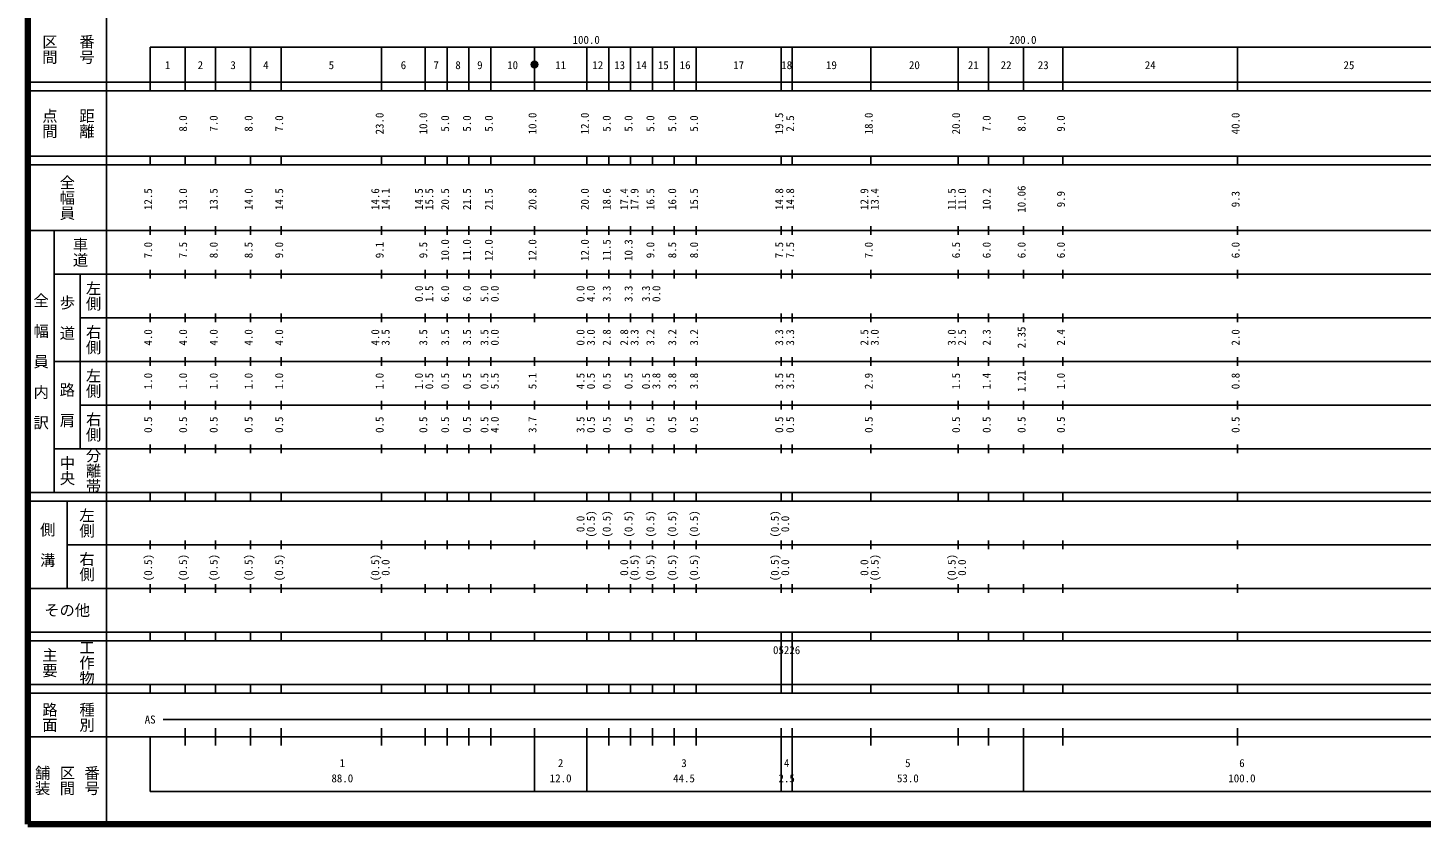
# Model space of a CAD drawing. Units: millimetres on the paper, enlarged 1000 times. Extents: x 40000 to 680000, y 20000 to 380000.
# Drawn here: x 40000 to 359034, y 20000 to 202409 of the extents above; entities that cross this region are included whole.
import ezdxf
from ezdxf.enums import TextEntityAlignment as Align

# ---------------------------------------------------------------- set-up
doc = ezdxf.new("R2010")
doc.units = ezdxf.units.MM
doc.header["$LTSCALE"] = 1000
doc.layers.add('M-TTL', color=2, linetype='Continuous', lineweight=140)
doc.layers.add('M-TTL-BAND', color=7, linetype='Continuous', lineweight=25)
doc.styles.add('@ＭＳ ゴシック', font='')
doc.styles.add('ＭＳ ゴシック', font='')
doc.styles.get('@ＭＳ ゴシック').set_extended_font_data('@MS Gothic')
doc.styles.get('ＭＳ ゴシック').set_extended_font_data('MS Gothic')

msp = doc.modelspace()

# ---------------------------------------------------------------- hatches: boundary and pattern name
at = {"layer": 'M-TTL-BAND'}
msp.add_hatch(color=256, dxfattribs=at).paths.add_polyline_path([(156750, 194000, 1), (155250, 194000, 1)])

# ---------------------------------------------------------------- linework, layer by layer
at = {"layer": 'M-TTL'}
for p, q in [((40000, 380000), (40000, 20000)), ((40000, 20000), (680000, 20000))]:
    msp.add_line(p, q, dxfattribs=at)
at = {"layer": 'M-TTL-BAND'}
for p, q in [((58000, 370000), (58000, 20000)), ((68000, 198000), (579000, 198000)), ((68000, 198000), (68000, 188000)), ((76000, 188000), (76000, 198000)), ((83000, 188000), (83000, 198000)), ((91000, 188000), (91000, 198000)), ((98000, 188000), (98000, 198000)), ((121000, 188000), (121000, 198000)), ((131000, 188000), (131000, 198000)), ((136000, 188000), (136000, 198000)), ((141000, 188000), (141000, 198000)), ((146000, 188000), (146000, 198000)), ((156000, 188000), (156000, 198000)), ((168000, 188000), (168000, 198000)), ((173000, 188000), (173000, 198000)), ((178000, 188000), (178000, 198000)), ((183000, 188000), (183000, 198000)), ((188000, 188000), (188000, 198000)), ((193000, 188000), (193000, 198000)), ((212500, 188000), (212500, 198000)), ((215000, 188000), (215000, 198000)), ((233000, 188000), (233000, 198000)), ((253000, 188000), (253000, 198000)), ((260000, 188000), (260000, 198000)), ((268000, 188000), (268000, 198000)), ((277000, 188000), (277000, 198000)), ((317000, 188000), (317000, 198000)), ((40000, 190000), (579000, 190000)), ((40000, 188000), (579000, 188000)), ((40000, 173000), (579000, 173000)), ((68000, 171000), (68000, 173000)), ((76000, 171000), (76000, 173000)), ((83000, 171000), (83000, 173000)), ((91000, 171000), (91000, 173000)), ((98000, 171000), (98000, 173000)), ((121000, 171000), (121000, 173000)), ((131000, 171000), (131000, 173000)), ((136000, 171000), (136000, 173000)), ((141000, 171000), (141000, 173000)), ((146000, 171000), (146000, 173000)), ((156000, 171000), (156000, 173000)), ((168000, 171000), (168000, 173000)), ((173000, 171000), (173000, 173000)), ((178000, 171000), (178000, 173000)), ((183000, 171000), (183000, 173000)), ((188000, 171000), (188000, 173000)), ((193000, 171000), (193000, 173000)), ((212500, 171000), (212500, 173000)), ((215000, 171000), (215000, 173000)), ((233000, 171000), (233000, 173000)), ((253000, 171000), (253000, 173000)), ((260000, 171000), (260000, 173000)), ((268000, 171000), (268000, 173000)), ((277000, 171000), (277000, 173000)), ((317000, 171000), (317000, 173000)), ((40000, 171000), (579000, 171000)), ((68000, 155000), (68000, 157000)), ((76000, 155000), (76000, 157000)), ((83000, 155000), (83000, 157000)), ((91000, 155000), (91000, 157000)), ((98000, 155000), (98000, 157000)), ((121000, 155000), (121000, 157000)), ((131000, 155000), (131000, 157000)), ((136000, 155000), (136000, 157000)), ((141000, 155000), (141000, 157000)), ((146000, 155000), (146000, 157000)), ((156000, 155000), (156000, 157000)), ((168000, 155000), (168000, 157000)), ((173000, 155000), (173000, 157000)), ((178000, 155000), (178000, 157000)), ((183000, 155000), (183000, 157000)), ((188000, 155000), (188000, 157000)), ((193000, 155000), (193000, 157000)), ((212500, 155000), (212500, 157000)), ((215000, 155000), (215000, 157000)), ((233000, 155000), (233000, 157000)), ((253000, 155000), (253000, 157000)), ((260000, 155000), (260000, 157000)), ((268000, 155000), (268000, 157000)), ((277000, 155000), (277000, 157000)), ((317000, 155000), (317000, 157000)), ((40000, 156000), (579000, 156000)), ((46000, 96000), (46000, 156000)), ((68000, 145000), (68000, 147000)), ((76000, 145000), (76000, 147000)), ((83000, 145000), (83000, 147000)), ((91000, 145000), (91000, 147000)), ((98000, 145000), (98000, 147000)), ((121000, 145000), (121000, 147000)), ((131000, 145000), (131000, 147000)), ((136000, 145000), (136000, 147000)), ((141000, 145000), (141000, 147000)), ((146000, 145000), (146000, 147000)), ((156000, 145000), (156000, 147000)), ((168000, 145000), (168000, 147000)), ((173000, 145000), (173000, 147000)), ((178000, 145000), (178000, 147000)), ((183000, 145000), (183000, 147000)), ((188000, 145000), (188000, 147000)), ((193000, 145000), (193000, 147000)), ((212500, 145000), (212500, 147000)), ((215000, 145000), (215000, 147000)), ((233000, 145000), (233000, 147000)), ((253000, 145000), (253000, 147000)), ((260000, 145000), (260000, 147000)), ((268000, 145000), (268000, 147000)), ((277000, 145000), (277000, 147000)), ((317000, 145000), (317000, 147000)), ((46000, 146000), (579000, 146000)), ((52000, 146000), (52000, 106000)), ((52000, 136000), (579000, 136000)), ((68000, 135000), (68000, 137000)), ((76000, 135000), (76000, 137000)), ((83000, 135000), (83000, 137000)), ((91000, 135000), (91000, 137000)), ((98000, 135000), (98000, 137000)), ((121000, 135000), (121000, 137000)), ((131000, 135000), (131000, 137000)), ((136000, 135000), (136000, 137000)), ((141000, 135000), (141000, 137000)), ((146000, 135000), (146000, 137000)), ((156000, 135000), (156000, 137000)), ((168000, 135000), (168000, 137000)), ((173000, 135000), (173000, 137000)), ((178000, 135000), (178000, 137000)), ((183000, 135000), (183000, 137000)), ((188000, 135000), (188000, 137000)), ((193000, 135000), (193000, 137000)), ((212500, 135000), (212500, 137000)), ((215000, 135000), (215000, 137000)), ((233000, 135000), (233000, 137000)), ((253000, 135000), (253000, 137000)), ((260000, 135000), (260000, 137000)), ((268000, 135000), (268000, 137000)), ((277000, 135000), (277000, 137000)), ((317000, 135000), (317000, 137000)), ((46000, 126000), (579000, 126000)), ((68000, 125000), (68000, 127000)), ((76000, 125000), (76000, 127000)), ((83000, 125000), (83000, 127000)), ((91000, 125000), (91000, 127000)), ((98000, 125000), (98000, 127000)), ((121000, 125000), (121000, 127000)), ((131000, 125000), (131000, 127000)), ((136000, 125000), (136000, 127000)), ((141000, 125000), (141000, 127000)), ((146000, 125000), (146000, 127000)), ((156000, 125000), (156000, 127000)), ((168000, 125000), (168000, 127000)), ((173000, 125000), (173000, 127000)), ((178000, 125000), (178000, 127000)), ((183000, 125000), (183000, 127000)), ((188000, 125000), (188000, 127000)), ((193000, 125000), (193000, 127000)), ((212500, 125000), (212500, 127000)), ((215000, 125000), (215000, 127000)), ((233000, 125000), (233000, 127000)), ((253000, 125000), (253000, 127000)), ((260000, 125000), (260000, 127000)), ((268000, 125000), (268000, 127000)), ((277000, 125000), (277000, 127000)), ((317000, 125000), (317000, 127000)), ((52000, 116000), (579000, 116000)), ((68000, 115000), (68000, 117000)), ((76000, 115000), (76000, 117000)), ((83000, 115000), (83000, 117000)), ((91000, 115000), (91000, 117000)), ((98000, 115000), (98000, 117000)), ((121000, 115000), (121000, 117000)), ((131000, 115000), (131000, 117000)), ((136000, 115000), (136000, 117000)), ((141000, 115000), (141000, 117000)), ((146000, 115000), (146000, 117000)), ((156000, 115000), (156000, 117000)), ((168000, 115000), (168000, 117000)), ((173000, 115000), (173000, 117000)), ((178000, 115000), (178000, 117000)), ((183000, 115000), (183000, 117000)), ((188000, 115000), (188000, 117000)), ((193000, 115000), (193000, 117000)), ((212500, 115000), (212500, 117000)), ((215000, 115000), (215000, 117000)), ((233000, 115000), (233000, 117000)), ((253000, 115000), (253000, 117000)), ((260000, 115000), (260000, 117000)), ((268000, 115000), (268000, 117000)), ((277000, 115000), (277000, 117000)), ((317000, 115000), (317000, 117000)), ((46000, 106000), (579000, 106000)), ((68000, 105000), (68000, 107000)), ((76000, 105000), (76000, 107000)), ((83000, 105000), (83000, 107000)), ((91000, 105000), (91000, 107000)), ((98000, 105000), (98000, 107000)), ((121000, 105000), (121000, 107000)), ((131000, 105000), (131000, 107000)), ((136000, 105000), (136000, 107000)), ((141000, 105000), (141000, 107000)), ((146000, 105000), (146000, 107000)), ((156000, 105000), (156000, 107000)), ((168000, 105000), (168000, 107000)), ((173000, 105000), (173000, 107000)), ((178000, 105000), (178000, 107000)), ((183000, 105000), (183000, 107000)), ((188000, 105000), (188000, 107000)), ((193000, 105000), (193000, 107000)), ((212500, 105000), (212500, 107000)), ((215000, 105000), (215000, 107000)), ((233000, 105000), (233000, 107000)), ((253000, 105000), (253000, 107000)), ((260000, 105000), (260000, 107000)), ((268000, 105000), (268000, 107000)), ((277000, 105000), (277000, 107000)), ((317000, 105000), (317000, 107000)), ((40000, 96000), (579000, 96000)), ((68000, 94000), (68000, 96000)), ((76000, 94000), (76000, 96000)), ((83000, 94000), (83000, 96000)), ((91000, 94000), (91000, 96000)), ((98000, 94000), (98000, 96000)), ((121000, 94000), (121000, 96000)), ((131000, 94000), (131000, 96000)), ((136000, 94000), (136000, 96000)), ((141000, 94000), (141000, 96000)), ((146000, 94000), (146000, 96000)), ((156000, 94000), (156000, 96000)), ((168000, 94000), (168000, 96000)), ((173000, 94000), (173000, 96000)), ((178000, 94000), (178000, 96000)), ((183000, 94000), (183000, 96000)), ((188000, 94000), (188000, 96000)), ((193000, 94000), (193000, 96000)), ((212500, 94000), (212500, 96000)), ((215000, 94000), (215000, 96000)), ((233000, 94000), (233000, 96000)), ((253000, 94000), (253000, 96000)), ((260000, 94000), (260000, 96000)), ((268000, 94000), (268000, 96000)), ((277000, 94000), (277000, 96000)), ((317000, 94000), (317000, 96000)), ((40000, 94000), (579000, 94000)), ((49000, 94000), (49000, 74000)), ((49000, 84000), (579000, 84000)), ((68000, 83000), (68000, 85000)), ((76000, 83000), (76000, 85000)), ((83000, 83000), (83000, 85000)), ((91000, 83000), (91000, 85000)), ((98000, 83000), (98000, 85000)), ((121000, 83000), (121000, 85000)), ((131000, 83000), (131000, 85000)), ((136000, 83000), (136000, 85000)), ((141000, 83000), (141000, 85000)), ((146000, 83000), (146000, 85000)), ((156000, 83000), (156000, 85000)), ((168000, 83000), (168000, 85000)), ((173000, 83000), (173000, 85000)), ((178000, 83000), (178000, 85000)), ((183000, 83000), (183000, 85000)), ((188000, 83000), (188000, 85000)), ((193000, 83000), (193000, 85000)), ((212500, 83000), (212500, 85000)), ((215000, 83000), (215000, 85000)), ((233000, 83000), (233000, 85000)), ((253000, 83000), (253000, 85000)), ((260000, 83000), (260000, 85000)), ((268000, 83000), (268000, 85000)), ((277000, 83000), (277000, 85000)), ((317000, 83000), (317000, 85000)), ((40000, 74000), (579000, 74000)), ((68000, 73000), (68000, 75000)), ((76000, 73000), (76000, 75000)), ((83000, 73000), (83000, 75000)), ((91000, 73000), (91000, 75000)), ((98000, 73000), (98000, 75000)), ((121000, 73000), (121000, 75000)), ((131000, 73000), (131000, 75000)), ((136000, 73000), (136000, 75000)), ((141000, 73000), (141000, 75000)), ((146000, 73000), (146000, 75000)), ((156000, 73000), (156000, 75000)), ((168000, 73000), (168000, 75000)), ((173000, 73000), (173000, 75000)), ((178000, 73000), (178000, 75000)), ((183000, 73000), (183000, 75000)), ((188000, 73000), (188000, 75000)), ((193000, 73000), (193000, 75000)), ((212500, 73000), (212500, 75000)), ((215000, 73000), (215000, 75000)), ((233000, 73000), (233000, 75000)), ((253000, 73000), (253000, 75000)), ((260000, 73000), (260000, 75000)), ((268000, 73000), (268000, 75000)), ((277000, 73000), (277000, 75000)), ((317000, 73000), (317000, 75000)), ((40000, 64000), (579000, 64000)), ((68000, 62000), (68000, 64000)), ((76000, 62000), (76000, 64000)), ((83000, 62000), (83000, 64000)), ((91000, 62000), (91000, 64000)), ((98000, 62000), (98000, 64000)), ((121000, 62000), (121000, 64000)), ((131000, 62000), (131000, 64000)), ((136000, 62000), (136000, 64000)), ((141000, 62000), (141000, 64000)), ((146000, 62000), (146000, 64000)), ((156000, 62000), (156000, 64000)), ((168000, 62000), (168000, 64000)), ((173000, 62000), (173000, 64000)), ((178000, 62000), (178000, 64000)), ((183000, 62000), (183000, 64000)), ((188000, 62000), (188000, 64000)), ((193000, 62000), (193000, 64000)), ((212500, 62000), (212500, 64000)), ((215000, 62000), (215000, 64000)), ((233000, 62000), (233000, 64000)), ((253000, 62000), (253000, 64000)), ((260000, 62000), (260000, 64000)), ((268000, 62000), (268000, 64000)), ((277000, 62000), (277000, 64000)), ((317000, 62000), (317000, 64000)), ((40000, 62000), (579000, 62000)), ((212500, 52000), (212500, 62000)), ((215000, 52000), (215000, 62000)), ((40000, 52000), (579000, 52000)), ((68000, 50000), (68000, 52000)), ((76000, 50000), (76000, 52000)), ((83000, 50000), (83000, 52000)), ((91000, 50000), (91000, 52000)), ((98000, 50000), (98000, 52000)), ((121000, 50000), (121000, 52000)), ((131000, 50000), (131000, 52000)), ((136000, 50000), (136000, 52000)), ((141000, 50000), (141000, 52000)), ((146000, 50000), (146000, 52000)), ((156000, 50000), (156000, 52000)), ((168000, 50000), (168000, 52000)), ((173000, 50000), (173000, 52000)), ((178000, 50000), (178000, 52000)), ((183000, 50000), (183000, 52000)), ((188000, 50000), (188000, 52000)), ((193000, 50000), (193000, 52000)), ((212500, 50000), (212500, 52000)), ((215000, 50000), (215000, 52000)), ((233000, 50000), (233000, 52000)), ((253000, 50000), (253000, 52000)), ((260000, 50000), (260000, 52000)), ((268000, 50000), (268000, 52000)), ((277000, 50000), (277000, 52000)), ((317000, 50000), (317000, 52000)), ((40000, 50000), (579000, 50000)), ((71000, 44000), (565000, 44000)), ((76000, 38000), (76000, 42000)), ((83000, 38000), (83000, 42000)), ((91000, 38000), (91000, 42000)), ((98000, 38000), (98000, 42000)), ((121000, 38000), (121000, 42000)), ((131000, 38000), (131000, 42000)), ((136000, 38000), (136000, 42000)), ((141000, 38000), (141000, 42000)), ((146000, 38000), (146000, 42000)), ((156000, 27500), (156000, 42000)), ((168000, 27500), (168000, 42000)), ((173000, 38000), (173000, 42000)), ((178000, 38000), (178000, 42000)), ((183000, 38000), (183000, 42000)), ((188000, 38000), (188000, 42000)), ((193000, 38000), (193000, 42000)), ((212500, 27500), (212500, 42000)), ((215000, 27500), (215000, 42000)), ((233000, 38000), (233000, 42000)), ((253000, 38000), (253000, 42000)), ((260000, 38000), (260000, 42000)), ((268000, 27500), (268000, 42000)), ((277000, 38000), (277000, 42000)), ((317000, 38000), (317000, 42000)), ((40000, 40000), (579000, 40000)), ((68000, 40000), (68000, 27500)), ((68000, 27500), (579000, 27500))]:
    msp.add_line(p, q, dxfattribs=at)
msp.add_lwpolyline([(156750, 194000, 1), (155250, 194000, 1)], format="xyb", close=True, dxfattribs=at)

# ---------------------------------------------------------------- texts
at = {"layer": 'M-TTL-BAND', "style": '@ＭＳ ゴシック'}
for s, p in [('区間', (45000, 197500)), ('番号', (53500, 197500)), ('点間', (45000, 180500)), ('距離', (53500, 180500)), ('全幅員', (49000, 163500)), ('車道', (52000, 151000)), ('左側', (55000, 141000)), ('全\u3000幅\u3000員\u3000内\u3000訳', (43000, 126000)), ('歩\u3000道', (49000, 136000)), ('右側', (55000, 131000)), ('左側', (55000, 121000)), ('路\u3000肩', (49000, 116000)), ('右側', (55000, 111000)), ('分離帯', (55000, 101000)), ('中央', (49000, 101000)), ('左側', (53500, 89000)), ('側\u3000溝', (44500, 84000)), ('右側', (53500, 79000)), ('工作物', (53500, 57000)), ('主要', (45000, 57000)), ('路面', (45000, 44500)), ('種別', (53500, 44500)), ('舗装', (43333, 30000)), ('区間', (49000, 30000)), ('番号', (54667, 30000))]:
    msp.add_text(s, height=2566, rotation=270, dxfattribs=at).set_placement(p, align=Align.MIDDLE_CENTER)
at = {"layer": 'M-TTL-BAND', "style": 'ＭＳ ゴシック'}
for s, p in [('100.0', (167844, 198195)), ('200.0', (267844, 198195)), ('1', (72000, 192405)), ('2', (79500, 192405)), ('3', (87000, 192405)), ('4', (94500, 192405)), ('5', (109500, 192405)), ('6', (126000, 192405)), ('7', (133500, 192405)), ('8', (138500, 192405)), ('9', (143500, 192405)), ('10', (151000, 192405)), ('11', (162000, 192405)), ('12', (170500, 192405)), ('13', (175500, 192405)), ('14', (180500, 192405)), ('15', (185500, 192405)), ('16', (190500, 192405)), ('17', (202750, 192405)), ('18', (213750, 192405)), ('19', (224000, 192405)), ('20', (243000, 192405)), ('21', (256500, 192405)), ('22', (264000, 192405)), ('23', (272500, 192405)), ('24', (297000, 192405)), ('25', (342500, 192405)), ('AS', (68000, 42500)), ('1', (112000, 32523)), ('2', (162000, 32523)), ('3', (190250, 32523)), ('4', (213750, 32523)), ('5', (241500, 32523)), ('6', (318000, 32523)), ('88.0', (112000, 29033)), ('12.0', (162000, 29033)), ('44.5', (190250, 29033)), ('2.5', (213750, 29033)), ('53.0', (241500, 29033)), ('100.0', (318000, 29033))]:
    msp.add_text(s, height=1833, dxfattribs=at).set_placement(p, align=Align.BOTTOM_CENTER)
for s, p in [('8.0', (77000, 180500)), ('7.0', (84000, 180500)), ('8.0', (92000, 180500)), ('7.0', (99000, 180500)), ('23.0', (122000, 180500)), ('10.0', (132000, 180500)), ('5.0', (137000, 180500)), ('5.0', (142000, 180500)), ('5.0', (147000, 180500)), ('10.0', (157000, 180500)), ('12.0', (169000, 180500)), ('5.0', (174000, 180500)), ('5.0', (179000, 180500)), ('5.0', (184000, 180500)), ('5.0', (189000, 180500)), ('5.0', (194000, 180500)), ('19.5', (213500, 180500)), ('2.5', (216000, 180500)), ('18.0', (234000, 180500)), ('20.0', (254000, 180500)), ('7.0', (261000, 180500)), ('8.0', (269000, 180500)), ('9.0', (278000, 180500)), ('40.0', (318000, 180500)), ('10.06', (269000, 163174)), ('12.5', (69000, 163174)), ('13.0', (77000, 163174)), ('13.5', (84000, 163174)), ('14.0', (92000, 163174)), ('14.5', (99000, 163174)), ('14.6', (121000, 163174)), ('14.1', (123370, 163174)), ('14.5', (131000, 163174)), ('15.5', (133370, 163174)), ('20.5', (137000, 163174)), ('21.5', (142000, 163174)), ('21.5', (147000, 163174)), ('20.8', (157000, 163174)), ('20.0', (169000, 163174)), ('18.6', (174000, 163174)), ('17.4', (178000, 163174)), ('17.9', (180370, 163174)), ('16.5', (184000, 163174)), ('16.0', (189000, 163174)), ('15.5', (194000, 163174)), ('14.8', (213500, 163174)), ('14.8', (216000, 163174)), ('12.9', (233000, 163174)), ('13.4', (235370, 163174)), ('11.5', (253000, 163174)), ('11.0', (255370, 163174)), ('10.2', (261000, 163174)), ('9.9', (278000, 163174)), ('9.3', (318000, 163174)), ('7.0', (69000, 151500)), ('7.5', (77000, 151500)), ('8.0', (84000, 151500)), ('8.5', (92000, 151500)), ('9.0', (99000, 151500)), ('9.1', (122000, 151500)), ('9.5', (132000, 151500)), ('10.0', (137000, 151500)), ('11.0', (142000, 151500)), ('12.0', (147000, 151500)), ('12.0', (157000, 151500)), ('12.0', (169000, 151500)), ('11.5', (174000, 151500)), ('10.3', (179000, 151500)), ('9.0', (184000, 151500)), ('8.5', (189000, 151500)), ('8.0', (194000, 151500)), ('7.5', (213500, 151500)), ('7.5', (216000, 151500)), ('7.0', (234000, 151500)), ('6.5', (254000, 151500)), ('6.0', (261000, 151500)), ('6.0', (269000, 151500)), ('6.0', (278000, 151500)), ('6.0', (318000, 151500)), ('0.0', (131000, 141500)), ('1.5', (133370, 141500)), ('6.0', (137000, 141500)), ('6.0', (142000, 141500)), ('5.0', (146000, 141500)), ('0.0', (148370, 141500)), ('0.0', (168000, 141500)), ('4.0', (170370, 141500)), ('3.3', (174000, 141500)), ('3.3', (179000, 141500)), ('3.3', (183000, 141500)), ('0.0', (185370, 141500)), ('4.0', (69000, 131500)), ('4.0', (77000, 131500)), ('4.0', (84000, 131500)), ('4.0', (92000, 131500)), ('4.0', (99000, 131500)), ('4.0', (121000, 131500)), ('3.5', (123370, 131500)), ('3.5', (132000, 131500)), ('3.5', (137000, 131500)), ('3.5', (142000, 131500)), ('3.5', (146000, 131500)), ('0.0', (148370, 131500)), ('0.0', (168000, 131500)), ('3.0', (170370, 131500)), ('2.8', (174000, 131500)), ('2.8', (178000, 131500)), ('3.3', (180370, 131500)), ('3.2', (184000, 131500)), ('3.2', (189000, 131500)), ('3.2', (194000, 131500)), ('3.3', (213500, 131500)), ('3.3', (216000, 131500)), ('2.5', (233000, 131500)), ('3.0', (235370, 131500)), ('3.0', (253000, 131500)), ('2.5', (255370, 131500)), ('2.3', (261000, 131500)), ('2.35', (269000, 131500)), ('2.4', (278000, 131500)), ('2.0', (318000, 131500)), ('1.0', (69000, 121500)), ('1.0', (77000, 121500)), ('1.0', (84000, 121500)), ('1.0', (92000, 121500)), ('1.0', (99000, 121500)), ('1.0', (122000, 121500)), ('1.0', (131000, 121500)), ('0.5', (133370, 121500)), ('0.5', (137000, 121500)), ('0.5', (142000, 121500)), ('0.5', (146000, 121500)), ('5.5', (148370, 121500)), ('5.1', (157000, 121500)), ('4.5', (168000, 121500)), ('0.5', (170370, 121500)), ('0.5', (174000, 121500)), ('0.5', (179000, 121500)), ('0.5', (183000, 121500)), ('3.8', (185370, 121500)), ('3.8', (189000, 121500)), ('3.8', (194000, 121500)), ('3.5', (213500, 121500)), ('3.5', (216000, 121500)), ('2.9', (234000, 121500)), ('1.5', (254000, 121500)), ('1.4', (261000, 121500)), ('1.21', (269000, 121500)), ('1.0', (278000, 121500)), ('0.8', (318000, 121500)), ('0.5', (69000, 111500)), ('0.5', (77000, 111500)), ('0.5', (84000, 111500)), ('0.5', (92000, 111500)), ('0.5', (99000, 111500)), ('0.5', (122000, 111500)), ('0.5', (132000, 111500)), ('0.5', (137000, 111500)), ('0.5', (142000, 111500)), ('0.5', (146000, 111500)), ('4.0', (148370, 111500)), ('3.7', (157000, 111500)), ('3.5', (168000, 111500)), ('0.5', (170370, 111500)), ('0.5', (174000, 111500)), ('0.5', (179000, 111500)), ('0.5', (184000, 111500)), ('0.5', (189000, 111500)), ('0.5', (194000, 111500)), ('0.5', (213500, 111500)), ('0.5', (216000, 111500)), ('0.5', (234000, 111500)), ('0.5', (254000, 111500)), ('0.5', (261000, 111500)), ('0.5', (269000, 111500)), ('0.5', (278000, 111500)), ('0.5', (318000, 111500)), ('0.0', (168000, 88764)), ('(0.5)', (170370, 88764)), ('(0.5)', (174000, 88764)), ('(0.5)', (179000, 88764)), ('(0.5)', (184000, 88764)), ('(0.5)', (189000, 88764)), ('(0.5)', (194000, 88764)), ('(0.5)', (212500, 88764)), ('0.0', (214870, 88764)), ('(0.5)', (69000, 78764)), ('(0.5)', (77000, 78764)), ('(0.5)', (84000, 78764)), ('(0.5)', (92000, 78764)), ('(0.5)', (99000, 78764)), ('(0.5)', (121000, 78764)), ('0.0', (123370, 78764)), ('0.0', (178000, 78764)), ('(0.5)', (180370, 78764)), ('(0.5)', (184000, 78764)), ('(0.5)', (189000, 78764)), ('(0.5)', (194000, 78764)), ('(0.5)', (212500, 78764)), ('0.0', (214870, 78764)), ('0.0', (233000, 78764)), ('(0.5)', (235370, 78764)), ('(0.5)', (253000, 78764)), ('0.0', (255370, 78764))]:
    msp.add_text(s, height=1833, rotation=90, dxfattribs=at).set_placement(p, align=Align.BOTTOM_CENTER)
msp.add_text('その他', height=2566, dxfattribs=at).set_placement((49000, 69000), align=Align.MIDDLE_CENTER)
msp.add_text('05226', height=1833, dxfattribs=at).set_placement((210625, 58405), align=Align.BOTTOM_LEFT)

doc.saveas('drawing.dxf')
